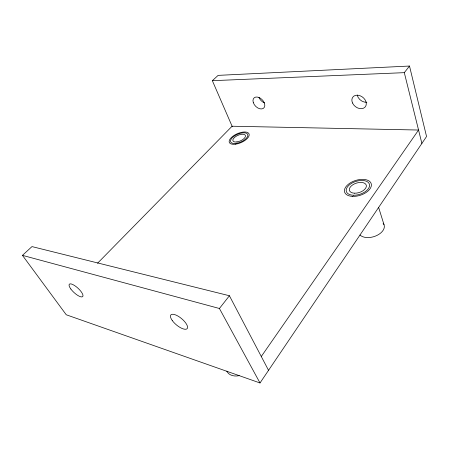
<?xml version="1.0" encoding="UTF-8"?>
<svg xmlns="http://www.w3.org/2000/svg" width="449" height="449" viewBox="0 0 449 449"><rect width="100%" height="100%" fill="white"/><g stroke="black" fill="none" stroke-linecap="round" stroke-linejoin="round"><path stroke-width="0.67" d="M268.541 370.33L229.411 295.745L31.98 246.596L22.45 255.358L66.25 314.771L260.005 382.963L426.55 136.513L409.499 66.037L218.141 75.37L212.355 80.685L232.324 126.758M261.284 356.5L418.558 130.036L232.088 126.225L97.54 263.243M260.005 382.963L219.421 308.491L229.411 295.745M212.355 80.685L404.308 72.659L409.499 66.037M22.45 255.358L219.421 308.491M378.574 207.292L383.996 224.629M404.308 72.659L421.88 143.416M383.104 223.17A13.352 8.161 -16.6 0 1 377.306 235.254A13.352 8.161 -16.6 0 1 359.986 235.018M239.199 375.656A15.103 10.72 -32.1 0 1 226.807 371.132M366.833 102.26A7.835 5.977 37.9 0 1 357.247 95.115M264.551 102.883A6.971 4.675 45.7 0 1 259 97.444M236.954 141.923A6.797 3.053 -23.6 0 0 245.423 135.463A6.797 3.053 -23.6 0 0 235.113 136.956A6.797 3.053 -23.6 0 0 236.954 141.923M354.486 193.199A8.834 4.917 -17.7 0 0 366.328 185.386A8.834 4.917 -17.7 0 0 352.718 184.842A8.834 4.917 -17.7 0 0 354.486 193.199M352.572 196.393A13.958 7.768 -17.7 0 0 371.312 184.062A13.958 7.768 -17.7 0 0 349.822 183.175A13.958 7.768 -17.7 0 0 352.572 196.393M353.739 195.253A12.112 6.741 -17.7 0 0 369.443 184.247A12.112 6.741 -17.7 0 0 350.456 184.051A12.112 6.741 -17.7 0 0 353.739 195.253M235.669 144.168A10.742 4.821 -23.6 0 0 249.077 133.97A10.742 4.821 -23.6 0 0 232.807 136.305A10.742 4.821 -23.6 0 0 235.669 144.168M236.275 143.338A9.322 4.187 -23.6 0 0 247.73 134.436A9.322 4.187 -23.6 0 0 233.519 136.631A9.322 4.187 -23.6 0 0 236.275 143.338M352.51 103.001A7.914 5.955 38.1 0 0 364.986 107.182A7.914 5.955 38.1 0 0 359.739 95.609A7.914 5.955 38.1 0 0 352.51 103.001M253.331 102.703A7.032 4.647 45.6 0 0 263.468 108.288A7.032 4.647 45.6 0 0 259.881 97.938A7.032 4.647 45.6 0 0 253.331 102.703M172.281 320.552A10.664 4.069 39.9 0 0 186.997 328.786A10.664 4.069 39.9 0 0 177.731 315.944A10.664 4.069 39.9 0 0 172.281 320.552M70.852 289.033A9.109 2.935 42.7 0 0 82.678 296.615A9.109 2.935 42.7 0 0 74.556 285.53A9.109 2.935 42.7 0 0 70.852 289.033"/></g></svg>
